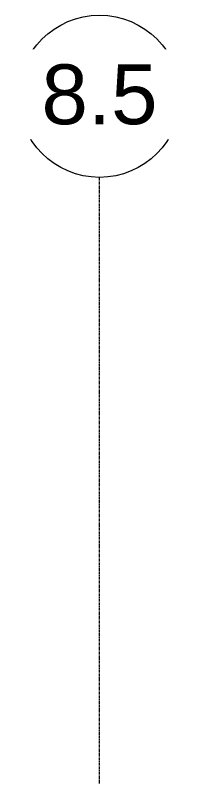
# Model space of a CAD drawing. Header units: inches. Extents: x 169 to 5088, y -73 to 356.
# Drawn here: x 180.7 to 213.9, y 205.7 to 356 of the extents above; entities that cross this region are included whole.
import ezdxf

# ---------------------------------------------------------------- set-up
doc = ezdxf.new("R2010")
doc.units = ezdxf.units.IN
doc.header["$MEASUREMENT"] = 0
doc.linetypes.add('Grid Line 1_2_', pattern=[0.875, 0.5, -0.125, 0.125, -0.125])
doc.layers.add('S-GRID', color=1, linetype='Continuous', lineweight=9)
doc.layers.add('S-GRID-IDEN', color=1, linetype='Continuous', lineweight=9)
doc.styles.add('Arial', font='arial.ttf', dxfattribs={"height": 11.802395})

# ---------------------------------------------------------------- blocks, each defined once
blk = doc.blocks.new('Grid - Grid Head - Circle-50561-Building Elevation - North')
at = {"layer": 'S-GRID-IDEN'}
blk.add_circle((380.31, 340), 16, dxfattribs=at)

msp = doc.modelspace()

# ---------------------------------------------------------------- linework, layer by layer
at = {"layer": 'S-GRID', "linetype": 'Grid Line 1_2_'}
msp.add_line((197.31, -30), (197.31, 324), dxfattribs=at)

# ---------------------------------------------------------------- block references
at = {"layer": 'S-GRID-IDEN'}
msp.add_blockref('Grid - Grid Head - Circle-50561-Building Elevation - North', (-183, 0), dxfattribs=at)

# ---------------------------------------------------------------- next in the draw order: texts
at = {"layer": 'S-GRID-IDEN', "insert": (197.31, 346.29), "char_height": 11.802, "width": 27.36, "attachment_point": 2, "line_spacing_factor": 0.938532, "style": 'Arial', "bg_fill": 3, "box_fill_scale": 1.25, "bg_fill_color": 0, "bg_fill_transparency": 0}
msp.add_mtext('8.5', dxfattribs=at)

doc.saveas('drawing.dxf')
